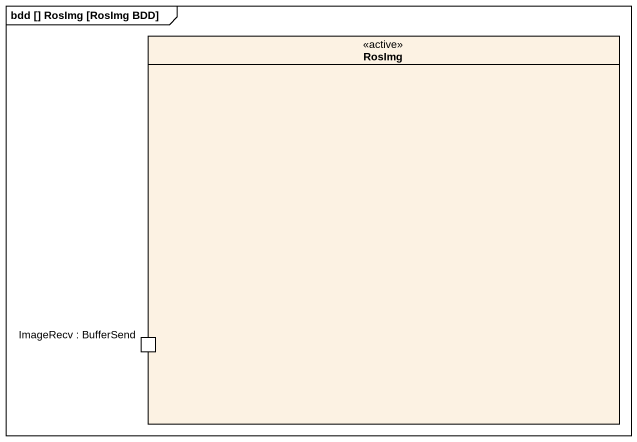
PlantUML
@startuml
mainframe bdd [] RosImg [RosImg BDD]
rectangle RosImg <<active>> {
  port "ImageRecv : BufferSend" as ImageRecv_BufferSend
}
@enduml
